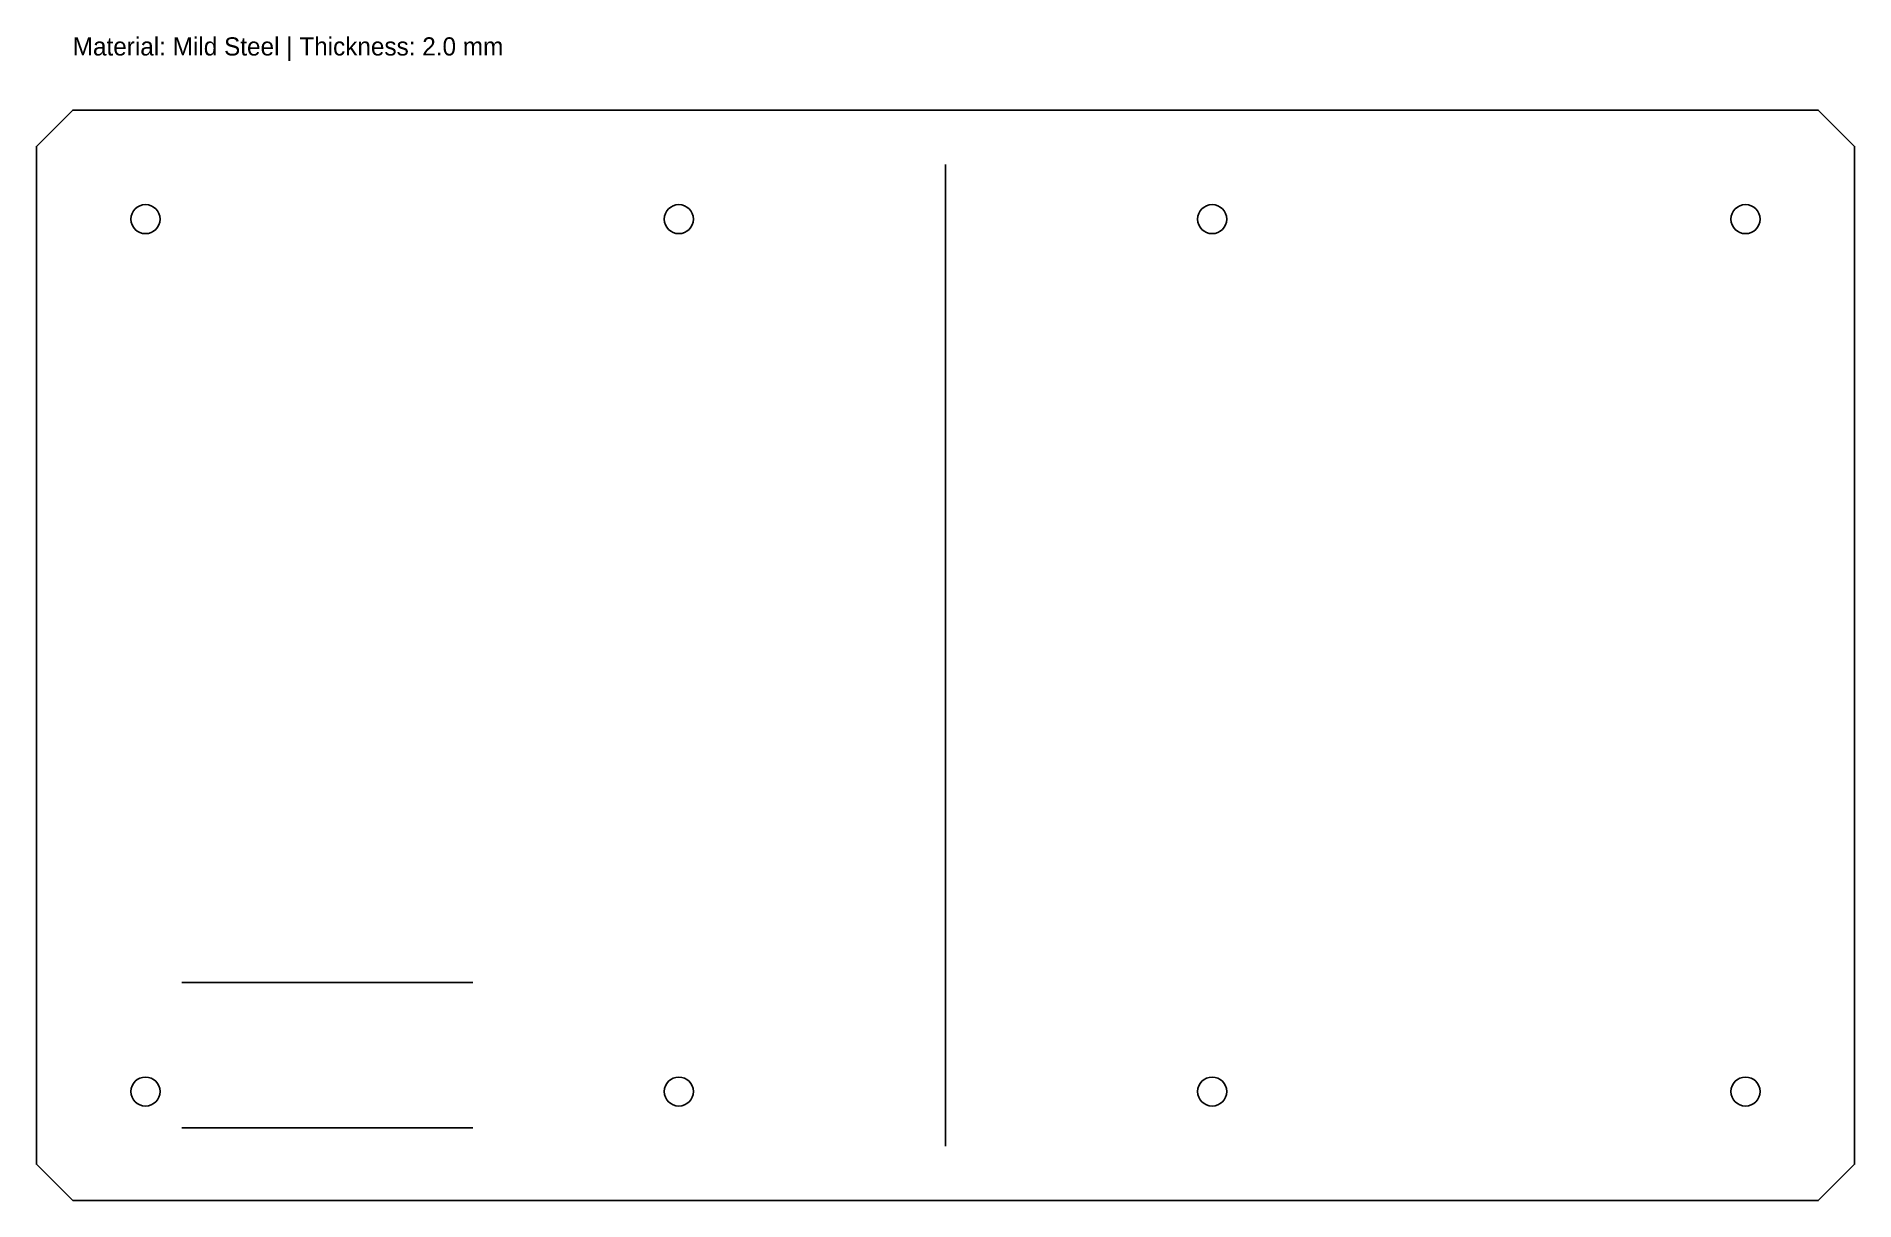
# Model space of a CAD drawing. Header units: metres. Extents: x 0 to 500, y 0 to 320.
import ezdxf

# ---------------------------------------------------------------- set-up
doc = ezdxf.new("R2010")
doc.units = ezdxf.units.M

msp = doc.modelspace()

# ---------------------------------------------------------------- linework, layer by layer
at = {"layer": 'BEND'}
msp.add_line((250, 15), (250, 285), dxfattribs=at)
at = {"layer": 'CUT'}
msp.add_lwpolyline([(10, 0), (490, 0), (500, 10), (500, 290), (490, 300), (10, 300), (0, 290), (0, 10)], close=True, dxfattribs=at)
at = {"layer": 'HOLES'}
for centre in [(30, 270), (176.67, 270), (323.33, 270), (470, 270), (30, 30), (176.67, 30), (323.33, 30), (470, 30)]:
    msp.add_circle(centre, 4, dxfattribs=at)
at = {"layer": 'WELDS', "linetype": 'CONTINUOUS'}
for p, q in [((40, 60), (120, 60)), ((40, 20), (120, 20))]:
    msp.add_line(p, q, dxfattribs=at)

# ---------------------------------------------------------------- texts
at = {"layer": 'NOTES'}
msp.add_text('Material: Mild Steel | Thickness: 2.0 mm', height=5, dxfattribs=at).set_placement((10, 315))

doc.saveas('drawing.dxf')
